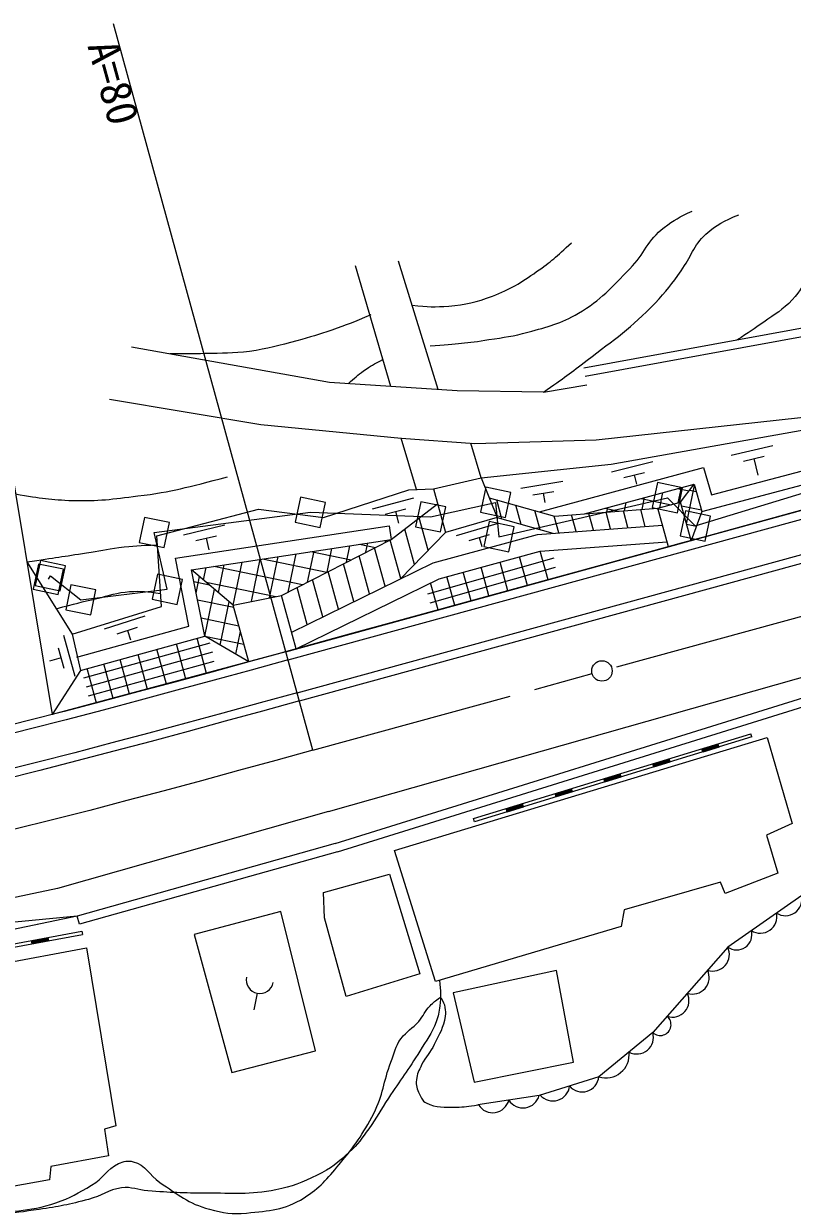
# Model space of a CAD drawing. Units: millimetres, scale not verified. Extents: x 40000 to 680000, y 20000 to 380000.
# Drawn here: x 230942 to 276060, y 238174 to 307717 of the extents above; entities that cross this region are included whole.
import ezdxf
from ezdxf.enums import TextEntityAlignment as Align

# ---------------------------------------------------------------- set-up
doc = ezdxf.new("R2010")
doc.units = ezdxf.units.MM
doc.header["$LTSCALE"] = 1000
doc.linetypes.add('CHAIN', pattern=[18.5, 12, -1.5, 3.5, -1.5])
for name, color, linetype, lineweight in [('M-BGD', 7, 'Continuous', 13), ('M-BMK', 2, 'CHAIN', 13), ('M-BMK-OTRS', 5, 'Continuous', 13), ('M-BMK-ROW', 30, 'Continuous', 13), ('M-STR-HTXT', 7, 'Continuous', 13), ('M-STR-STRC', 7, 'Continuous', 13)]:
    doc.layers.add(name, color=color, linetype=linetype, lineweight=lineweight)
doc.styles.add('ＭＳ ゴシック', font='')
doc.styles.get('ＭＳ ゴシック').set_extended_font_data('MS Gothic')

msp = doc.modelspace()

# ---------------------------------------------------------------- linework, layer by layer
at = {"layer": 'M-BGD'}
for p, q in [((252493, 286418), (250418, 293509)), ((255263, 286242), (252952, 293775)), ((246336, 270850), (326616, 292880)), ((246469, 270368), (326791, 292409)), ((288839, 292069), (263820, 287491)), ((288899, 291572), (263910, 286999)), ((246998, 268439), (324715, 289766)), ((248892, 286648), (237273, 288730)), ((271312, 280059), (301829, 288139)), ((270758, 279085), (302028, 287364)), ((256390, 286170), (248892, 286648)), ((229408, 286424), (232622, 267166)), ((261446, 286076), (256390, 286170)), ((261446, 286076), (264000, 286507)), ((235974, 285667), (244863, 284186)), ((264538, 283294), (287370, 285785)), ((265421, 281861), (287370, 285785)), ((244863, 284186), (253101, 283379)), ((253101, 283379), (257420, 283077)), ((253993, 280371), (253101, 283379)), ((257800, 281066), (257190, 283093)), ((257420, 283077), (264538, 283294)), ((272473, 282390), (274908, 282955)), ((257800, 281066), (265421, 281861)), ((261220, 279058), (270852, 281666)), ((265443, 281406), (267868, 282010)), ((270852, 281666), (271312, 280059)), ((273195, 282044), (274412, 282327)), ((273804, 282185), (274031, 281206)), ((255000, 280412), (257800, 281066)), ((257800, 281066), (258727, 278719)), ((266170, 281072), (267383, 281374)), ((266776, 281223), (266910, 280687)), ((248535, 278734), (253551, 280353)), ((253551, 280353), (255000, 280412)), ((255000, 280412), (255695, 277838)), ((260122, 280440), (262586, 280862)), ((260822, 280052), (262054, 280263)), ((263862, 278944), (270300, 280688)), ((269327, 280424), (269997, 280286)), ((269365, 279592), (269550, 280485)), ((269502, 279630), (270300, 280688)), ((269857, 278336), (270326, 280598)), ((270038, 280341), (270422, 280261)), ((270300, 280688), (270758, 279085)), ((251426, 279240), (253845, 279873)), ((258265, 279887), (262094, 278813)), ((259016, 278638), (258707, 279763)), ((261438, 280158), (261531, 279614)), ((266204, 279119), (266305, 279606)), ((267190, 279846), (268957, 279480)), ((267241, 279196), (267386, 279899)), ((268176, 279266), (269502, 279630)), ((268283, 279295), (268468, 280192)), ((270121, 277377), (269502, 279630)), ((238755, 277643), (244730, 279210)), ((244730, 279210), (248535, 278734)), ((252157, 278915), (253367, 279231)), ((252517, 277440), (255237, 279535)), ((252762, 279073), (252941, 278391)), ((260139, 278323), (259830, 279448)), ((261263, 278007), (260954, 279133)), ((262094, 278813), (268176, 279266)), ((263365, 277905), (263095, 278887)), ((264381, 277980), (264111, 278963)), ((264129, 278964), (264141, 279020)), ((265053, 279267), (265883, 279095)), ((265397, 278056), (265128, 279039)), ((265166, 279041), (265223, 279313)), ((266413, 278132), (266144, 279114)), ((267430, 278207), (267160, 279190)), ((268794, 277013), (268176, 279266)), ((269560, 279419), (270732, 279176)), ((270758, 279085), (270121, 277377)), ((239846, 276331), (252398, 278231)), ((240322, 277715), (242755, 278288)), ((252398, 278231), (252517, 277440)), ((254688, 276805), (254165, 278709)), ((258727, 278719), (255695, 277838)), ((256343, 277674), (258741, 278381)), ((258727, 278719), (261993, 277802)), ((261094, 277735), (268446, 278283)), ((262349, 277829), (262079, 278812)), ((269857, 278336), (270434, 278216)), ((239031, 273500), (238755, 277643)), ((241045, 277372), (242262, 277658)), ((241653, 277515), (241815, 276829)), ((253058, 275133), (255695, 277838)), ((253879, 275975), (253309, 278050)), ((254978, 276075), (261094, 277735)), ((257084, 277371), (258283, 277725)), ((257683, 277548), (257840, 277019)), ((240794, 275665), (252517, 277440)), ((246082, 274157), (252517, 277440)), ((248749, 275518), (249038, 276913)), ((249891, 276100), (250092, 277073)), ((250652, 277158), (251585, 276965)), ((251033, 276683), (251146, 277233)), ((252157, 274690), (251539, 276941)), ((252174, 277265), (252201, 277392)), ((253071, 275139), (252449, 277405)), ((261263, 276745), (268716, 277300)), ((231126, 276127), (233786, 271887)), ((240638, 272342), (239846, 276331)), ((243243, 273586), (243767, 276115)), ((244309, 273800), (244821, 276275)), ((244954, 276295), (248737, 275512)), ((245374, 274015), (245875, 276434)), ((246466, 274353), (246929, 276594)), ((247607, 274936), (247984, 276754)), ((247803, 276726), (250161, 276238)), ((251243, 274242), (250630, 276477)), ((254674, 274245), (262078, 276352)), ((255333, 275135), (261263, 276745)), ((259367, 274426), (258906, 276105)), ((260507, 274739), (260047, 276415)), ((261722, 275072), (261263, 276745)), ((241568, 271769), (240794, 275665)), ((243243, 273586), (240794, 275665)), ((241506, 275060), (241658, 275796)), ((242105, 275864), (247313, 274785)), ((242374, 274323), (242712, 275956)), ((246674, 271998), (254978, 276075)), ((249416, 273344), (248810, 275549)), ((250329, 273793), (249720, 276013)), ((254811, 273714), (262157, 275809)), ((257203, 273832), (256741, 275518)), ((258255, 274121), (257793, 275803)), ((240933, 274964), (241840, 274776)), ((241068, 274287), (241269, 275261)), ((241652, 274936), (245743, 274089)), ((246943, 271017), (255333, 275135)), ((248502, 272896), (247901, 275085)), ((255264, 273300), (254828, 274888)), ((256246, 273569), (255783, 275258)), ((241568, 271769), (242138, 274524)), ((243243, 273586), (246082, 274157)), ((246943, 271017), (246082, 274157)), ((247588, 272447), (246991, 274621)), ((233786, 271887), (239031, 273500)), ((241145, 273899), (243278, 273458)), ((242479, 271236), (243007, 273786)), ((244157, 270252), (243243, 273586)), ((235689, 272186), (238070, 272946)), ((241356, 272834), (243575, 272375)), ((234064, 270521), (240638, 272342)), ((236436, 271900), (237627, 272280)), ((237031, 272090), (237205, 271546)), ((243389, 270702), (243667, 272041)), ((233283, 271822), (233952, 269413)), ((233786, 271887), (234277, 269750)), ((234277, 269750), (241568, 271769)), ((234480, 269309), (241897, 271371)), ((240457, 269240), (239903, 271308)), ((241674, 269566), (241118, 271645)), ((244157, 270252), (241568, 271769)), ((241568, 271769), (243872, 271292)), ((232968, 271086), (233303, 269882)), ((234621, 268782), (242038, 270844)), ((238201, 268636), (237653, 270685)), ((239315, 268934), (238764, 270993)), ((233136, 270484), (232456, 270295)), ((235206, 267833), (234664, 269857)), ((234755, 268250), (242114, 270301)), ((236189, 268097), (235645, 270128)), ((237148, 268354), (236601, 270393)), ((234277, 269750), (232622, 267166)), ((249226, 259583), (277898, 268527)), ((249368, 259104), (278043, 268048)), ((252707, 259172), (274592, 265818)), ((257344, 261052), (273622, 266033)), ((273680, 265842), (257402, 260861)), ((273680, 265842), (273622, 266033)), ((274592, 265818), (276052, 260756)), ((270801, 264960), (270742, 265152)), ((271713, 265397), (270757, 265104)), ((271728, 265349), (270771, 265056)), ((271742, 265301), (270786, 265008)), ((271757, 265253), (270801, 264960)), ((271757, 265253), (271698, 265444)), ((267932, 264083), (267873, 264274)), ((267888, 264226), (268844, 264519)), ((267903, 264178), (268859, 264471)), ((267917, 264131), (268873, 264423)), ((267932, 264083), (268888, 264375)), ((268888, 264375), (268830, 264567)), ((265019, 263348), (265975, 263641)), ((265034, 263301), (265990, 263593)), ((266019, 263498), (265961, 263689)), ((265063, 263205), (265005, 263396)), ((265048, 263253), (266005, 263545)), ((265063, 263205), (266019, 263498)), ((262194, 262327), (262136, 262518)), ((263107, 262763), (262151, 262471)), ((263121, 262715), (262165, 262423)), ((263136, 262668), (262180, 262375)), ((263151, 262620), (262194, 262327)), ((263151, 262620), (263092, 262811)), ((259326, 261449), (259267, 261641)), ((259282, 261593), (260238, 261885)), ((259296, 261545), (260253, 261838)), ((259311, 261497), (260267, 261790)), ((259326, 261449), (260282, 261742)), ((260282, 261742), (260223, 261933)), ((257402, 260861), (257344, 261052)), ((276052, 260756), (274549, 260086)), ((249226, 259583), (234089, 255327)), ((274549, 260086), (275209, 257842)), ((249368, 259104), (234224, 254846)), ((255114, 251494), (252707, 259172)), ((248548, 256717), (252409, 257785)), ((252409, 257785), (254190, 251933)), ((271844, 257317), (266197, 255705)), ((272116, 256662), (271844, 257317)), ((275209, 257842), (272116, 256662)), ((248598, 255222), (248548, 256717)), ((276610, 256534), (272267, 253509)), ((234089, 255327), (220307, 252472)), ((234089, 255327), (226846, 254639)), ((234224, 254846), (234089, 255327)), ((246037, 255601), (240956, 254246)), ((248079, 247420), (246037, 255601)), ((266197, 255705), (266009, 254722)), ((249868, 250601), (248598, 255222)), ((266009, 254722), (255114, 251494)), ((221597, 252070), (234361, 254448)), ((221832, 251910), (234397, 254251)), ((231437, 253700), (231400, 253896)), ((232392, 254030), (231409, 253847)), ((232402, 253981), (231418, 253798)), ((232411, 253932), (231428, 253749)), ((232420, 253883), (231437, 253700)), ((232420, 253883), (232383, 254079)), ((234361, 254448), (234397, 254251)), ((240956, 254246), (243168, 246138)), ((222733, 251270), (234624, 253458)), ((234624, 253458), (236348, 243007)), ((272267, 253509), (267869, 248487)), ((254190, 251933), (249868, 250601)), ((262217, 252137), (256150, 250823)), ((263208, 246744), (262217, 252137)), ((244645, 250804), (244442, 249825)), ((256150, 250823), (257393, 245569)), ((267869, 248487), (264702, 245891)), ((243168, 246138), (248079, 247420)), ((257393, 245569), (263208, 246744)), ((264702, 245891), (261205, 244805)), ((261205, 244805), (257593, 244244)), ((236348, 243007), (235678, 242811)), ((235678, 242811), (235929, 241248)), ((232534, 240622), (232452, 239844)), ((235929, 241248), (232534, 240622)), ((232452, 239844), (224206, 238371))]:
    msp.add_line(p, q, dxfattribs=at)
for points in [[(246337, 270850), (244157, 270252), (241982, 269657), (239810, 269067), (237641, 268484), (235475, 267908), (233311, 267343), (231150, 266789), (228989, 266248), (226831, 265722), (224673, 265213), (222516, 264722), (220359, 264252), (218202, 263803), (216046, 263377), (213890, 262976), (211734, 262602), (209571, 262256), (208088, 262035)], [(246469, 270368), (244289, 269770), (242113, 269175), (239940, 268585), (237770, 268001), (235602, 267425), (233436, 266859), (231272, 266304), (229109, 265762), (226947, 265236), (224786, 264726), (222624, 264234), (220463, 263763), (218302, 263312), (216140, 262886), (213978, 262484), (211816, 262109), (209647, 261762), (208161, 261541)], [(246998, 268439), (244818, 267841), (242639, 267245), (240462, 266654), (238287, 266069), (236112, 265491), (233938, 264922), (231763, 264365), (229589, 263821), (227413, 263291), (225237, 262778), (223059, 262282), (220880, 261806), (218699, 261352), (216516, 260921), (214332, 260516), (212145, 260136), (209953, 259785), (208455, 259563)]]:
    msp.add_lwpolyline(points, dxfattribs=at)
msp.add_circle((264887, 269719), 600, dxfattribs=at)
for centre, radius, start, end in [((275657, 256327), 975, 237.47185, 12.23212), ((274180, 255299), 975, 237.47185, 12.23212), ((272793, 254235), 896, 234.05376, 15.65021), ((271391, 253079), 975, 251.40972, 26.16999), ((244807, 251587), 800, 168.30383, 348.30383), ((270206, 251725), 975, 251.40972, 26.16999), ((269020, 250371), 975, 251.40972, 26.16999), ((268303, 248955), 638, 227.13882, 50.44089), ((266935, 248207), 975, 241.96762, 16.72789), ((265117, 247195), 1368, 252.37357, 6.32194), ((263732, 245983), 975, 219.87311, 354.63338), ((260252, 245039), 975, 211.49678, 346.25705), ((262013, 245449), 975, 219.87311, 354.63338), ((258474, 244761), 975, 211.49678, 346.25705)]:
    msp.add_arc(centre, radius, start, end, dxfattribs=at)
for points, knots in [([(254810, 288806), (256449, 288936), (256916, 288956), (258251, 289170), (259151, 289313), (259667, 289356), (260544, 289605), (261732, 289942), (262440, 290089), (263504, 290716), (264849, 291510), (265430, 292222), (266529, 293331), (267395, 294204), (267554, 295018), (268539, 295753), (269132, 296195), (269413, 296369), (270174, 296707)], [0, 0, 0, 0, 1, 1, 1, 2, 2, 2, 3, 3, 3, 4, 4, 4, 5, 5, 5, 6, 6, 6, 6]), ([(261446, 286076), (262690, 286950), (263024, 287203), (264010, 287960), (265627, 289201), (266604, 289837), (268008, 291315), (268665, 292005), (268979, 292443), (269538, 293215), (270130, 294033), (270234, 294684), (270987, 295357), (271639, 295941), (272026, 296128), (272913, 296503)], [0, 0, 0, 0, 1, 1, 1, 2, 2, 2, 3, 3, 3, 4, 4, 4, 5, 5, 5, 5]), ([(290639, 292920), (289376, 293486), (289026, 293640), (288020, 294159), (287091, 294639), (286620, 295002), (285679, 295458), (284932, 295819), (284536, 296141), (283716, 296271), (282886, 296403), (282381, 296322), (281572, 296092), (280512, 295791), (279945, 295475), (279044, 294841), (278228, 294266), (277862, 293818), (277204, 293067), (276706, 292498), (276574, 292059), (276056, 291509), (275488, 290905), (275057, 290687), (274385, 290202), (273776, 289764), (273562, 289625), (272791, 289132)], [0, 0, 0, 0, 1, 1, 1, 2, 2, 2, 3, 3, 3, 4, 4, 4, 5, 5, 5, 6, 6, 6, 7, 7, 7, 8, 8, 8, 9, 9, 9, 9]), ([(253749, 291191), (254715, 291093), (255058, 291075), (255894, 291142), (256917, 291224), (257496, 291363), (258457, 291725), (259541, 292134), (260102, 292500), (261053, 293163), (261903, 293756), (262202, 294024), (263093, 294860)], [0, 0, 0, 0, 1, 1, 1, 2, 2, 2, 3, 3, 3, 4, 4, 4, 4]), ([(251322, 290616), (250236, 290170), (249935, 290043), (249026, 289732), (248234, 289462), (247787, 289319), (246980, 289102), (245903, 288814), (245298, 288634), (244193, 288482), (243190, 288344), (242616, 288375), (241603, 288348), (240789, 288326), (240521, 288324), (239518, 288328)], [0, 0, 0, 0, 1, 1, 1, 2, 2, 2, 3, 3, 3, 4, 4, 4, 5, 5, 5, 5]), ([(249989, 286578), (250394, 286950), (250523, 287064), (250898, 287334), (251315, 287634), (251487, 287722), (252027, 288010)], [0, 0, 0, 0, 1, 1, 1, 2, 2, 2, 2]), ([(230461, 280115), (232000, 279845), (232504, 279770), (233827, 279727), (235320, 279679), (236159, 279810), (237641, 279991), (239729, 280247), (240475, 280483), (242905, 281122)], [0, 0, 0, 0, 1, 1, 1, 2, 2, 2, 3, 3, 3, 3]), ([(231126, 276127), (232829, 276377), (233264, 276438), (234631, 276655), (235373, 276773), (235784, 276873), (236531, 276964), (237409, 277072), (237718, 277079), (238790, 277121)], [0, 0, 0, 0, 1, 1, 1, 2, 2, 2, 3, 3, 3, 3]), ([(232854, 273372), (233999, 273677), (234303, 273762), (235241, 273975), (235988, 274144), (236396, 274327), (237160, 274376), (237871, 274421), (238168, 274382), (238980, 274261)], [0, 0, 0, 0, 1, 1, 1, 2, 2, 2, 3, 3, 3, 3]), ([(255355, 251565), (255411, 250883), (255452, 250642), (255369, 250060), (255315, 249685), (255293, 249468), (255157, 249114), (254880, 248397), (254598, 248052), (254195, 247398), (253514, 246293), (253058, 245724), (252348, 244637), (251894, 243941), (251694, 243513), (251201, 242844), (250786, 242281), (250566, 241946), (250054, 241469), (249390, 240849), (248977, 240515), (248160, 240119), (247261, 239682), (246729, 239455), (245749, 239257), (244178, 238940), (243253, 239066), (241650, 239064), (240313, 239062), (239563, 239097), (238230, 239197), (237625, 239243), (237288, 239452), (236686, 239373), (235892, 239269), (235525, 238898), (234750, 238696), (233629, 238404), (232990, 238268), (231844, 238104), (230104, 237854), (229123, 237725), (227367, 237648), (225139, 237549), (223881, 237523), (221658, 237698), (219940, 237833), (219329, 237912), (217281, 238245)], [0, 0, 0, 0, 1, 1, 1, 2, 2, 2, 3, 3, 3, 4, 4, 4, 5, 5, 5, 6, 6, 6, 7, 7, 7, 8, 8, 8, 9, 9, 9, 10, 10, 10, 11, 11, 11, 12, 12, 12, 13, 13, 13, 14, 14, 14, 15, 15, 15, 16, 16, 16, 16]), ([(216216, 236706), (216555, 236823), (216754, 236911), (216983, 237178), (217264, 237507), (217064, 237871), (217281, 238245), (217381, 238417), (217500, 238504), (217695, 238539), (218128, 238616), (218359, 238358), (218793, 238288), (220136, 238072), (220910, 238133), (222266, 238024), (223328, 237938), (223918, 237770), (224984, 237789), (225631, 237801), (225979, 237988), (226625, 238008), (227329, 238031), (227722, 237871), (228424, 237907), (230157, 237997), (231180, 237954), (232827, 238498), (233695, 238785), (234140, 239065), (234931, 239524), (235618, 239921), (235795, 240459), (236512, 240801), (236818, 240946), (237044, 240991), (237373, 240910), (238127, 240722), (238294, 240116), (238942, 239687), (240014, 238978), (240595, 238445), (241841, 238129), (242670, 237918), (243168, 237800), (244019, 237894), (245376, 238042), (246242, 238062), (247398, 238789), (248337, 239380), (248748, 239892), (249455, 240746), (250358, 241838), (250843, 242488), (251490, 243749), (252054, 244849), (252050, 245596), (252494, 246750), (252706, 247300), (252734, 247666), (253092, 248135), (253436, 248584), (253753, 248724), (254128, 249147), (254421, 249479), (254481, 249752), (254796, 250063), (255005, 250268), (255096, 250346), (255374, 250541)], [0, 0, 0, 0, 1, 1, 1, 2, 2, 2, 3, 3, 3, 4, 4, 4, 5, 5, 5, 6, 6, 6, 7, 7, 7, 8, 8, 8, 9, 9, 9, 10, 10, 10, 11, 11, 11, 12, 12, 12, 13, 13, 13, 14, 14, 14, 15, 15, 15, 16, 16, 16, 17, 17, 17, 18, 18, 18, 19, 19, 19, 20, 20, 20, 21, 21, 21, 22, 22, 22, 23, 23, 23, 23]), ([(255454, 250536), (255574, 250292), (255628, 250196), (255668, 249959), (255701, 249761), (255711, 249644), (255682, 249445), (255582, 248762), (255346, 248418), (255046, 247795), (254807, 247298), (254546, 247088), (254303, 246592), (254142, 246266), (254037, 246076), (253993, 245715), (253953, 245384), (254020, 245177), (254171, 244880), (254286, 244655), (254334, 244476), (254560, 244364), (255185, 244055), (255631, 244110), (256328, 244118), (256825, 244123), (257025, 244143), (257593, 244244)], [0, 0, 0, 0, 1, 1, 1, 2, 2, 2, 3, 3, 3, 4, 4, 4, 5, 5, 5, 6, 6, 6, 7, 7, 7, 8, 8, 8, 9, 9, 9, 9])]:
    msp.add_open_spline(points, degree=3, knots=knots, dxfattribs=at)
at = {"layer": 'M-BMK'}
msp.add_line((247924, 265064), (325641, 286391), dxfattribs=at)
msp.add_lwpolyline([(247924, 265064), (245742, 264465), (243559, 263869), (241376, 263275), (239191, 262687), (237004, 262106), (234815, 261534), (232623, 260972), (230428, 260423), (228229, 259887), (226027, 259368), (223821, 258866), (221610, 258383), (219395, 257922), (217175, 257484), (214950, 257071), (212721, 256684), (210487, 256326), (208970, 256101)], dxfattribs=at)
at = {"layer": 'M-BMK-OTRS'}
msp.add_lwpolyline([(343527, 300901), (334658, 296694), (326616, 292880), (307793, 287715), (301585, 286011), (299131, 285338), (297309, 284838), (295446, 284326), (292635, 283555), (287981, 282278), (284902, 281433), (280808, 280309), (275321, 278804), (271007, 277620), (269536, 277216), (269046, 277082), (265208, 276029), (259767, 274536), (252707, 272598), (250054, 271870), (245874, 270723), (232622, 267166)], dxfattribs=at)
at = {"layer": 'M-BMK-ROW'}
for p, q in [((270367, 278230), (282719, 282025)), ((258060, 280501), (257756, 279033)), ((259529, 280197), (258060, 280501)), ((268147, 280777), (267843, 279308)), ((269616, 280473), (268147, 280777)), ((269312, 279004), (269616, 280473)), ((247186, 279922), (246881, 278453)), ((248654, 279618), (247186, 279922)), ((248350, 278149), (248654, 279618)), ((254249, 279657), (253945, 278188)), ((255718, 279353), (254249, 279657)), ((254831, 278771), (258643, 279615)), ((258643, 279615), (258839, 277598)), ((258839, 277598), (268730, 279891)), ((259225, 278729), (259529, 280197)), ((268730, 279891), (270367, 278230)), ((238608, 277849), (247768, 279036)), ((247768, 279036), (254831, 278771)), ((255414, 277884), (255718, 279353)), ((257756, 279033), (259225, 278729)), ((267843, 279308), (269312, 279004)), ((269785, 279117), (269481, 277648)), ((271254, 278813), (269785, 279117)), ((238026, 278735), (237722, 277267)), ((239494, 278431), (238026, 278735)), ((239190, 276963), (239494, 278431)), ((246881, 278453), (248350, 278149)), ((253945, 278188), (255414, 277884)), ((258257, 278485), (257952, 277016)), ((259725, 278181), (258257, 278485)), ((259421, 276712), (259725, 278181)), ((270949, 277344), (271254, 278813)), ((239370, 274514), (238608, 277849)), ((269481, 277648), (270949, 277344)), ((237722, 277267), (239190, 276963)), ((257952, 277016), (259421, 276712)), ((231924, 276199), (231620, 274730)), ((233392, 275895), (231924, 276199)), ((231806, 275989), (231502, 274520)), ((233275, 275685), (231806, 275989)), ((232970, 274216), (233275, 275685)), ((233088, 274426), (233392, 275895)), ((238788, 275401), (238484, 273932)), ((240257, 275097), (238788, 275401)), ((231620, 274730), (233088, 274426)), ((232388, 275103), (232506, 275313)), ((232506, 275313), (234298, 273893)), ((233716, 274780), (233412, 273311)), ((235185, 274476), (233716, 274780)), ((239953, 273628), (240257, 275097)), ((231502, 274520), (232970, 274216)), ((234298, 273893), (239370, 274514)), ((234880, 273007), (235185, 274476)), ((233412, 273311), (234880, 273007)), ((238484, 273932), (239953, 273628))]:
    msp.add_line(p, q, dxfattribs=at)
at = {"layer": 'M-STR-HTXT'}
msp.add_line((247924, 265064), (236220, 307717), dxfattribs=at)
at = {"layer": 'M-STR-STRC'}
for p, q in [((247130, 267957), (324847, 289284)), ((248835, 261465), (326435, 283498)), ((248835, 261465), (232933, 256952)), ((232933, 256952), (219296, 254059))]:
    msp.add_line(p, q, dxfattribs=at)
msp.add_lwpolyline([(247131, 267957), (244950, 267359), (242770, 266763), (240593, 266171), (238416, 265586), (236239, 265007), (234063, 264438), (231886, 263880), (229709, 263335), (227530, 262805), (225350, 262290), (223168, 261794), (220984, 261317), (218799, 260862), (216611, 260430), (214420, 260023), (212227, 259643), (210029, 259291), (208529, 259068)], dxfattribs=at)

# ---------------------------------------------------------------- texts
at = {"layer": 'M-STR-HTXT', "style": 'ＭＳ ゴシック'}
msp.add_text('A=80', height=1833, rotation=285.345, dxfattribs=at).set_placement((236441, 306909), align=Align.TOP_LEFT)

doc.saveas('drawing.dxf')
